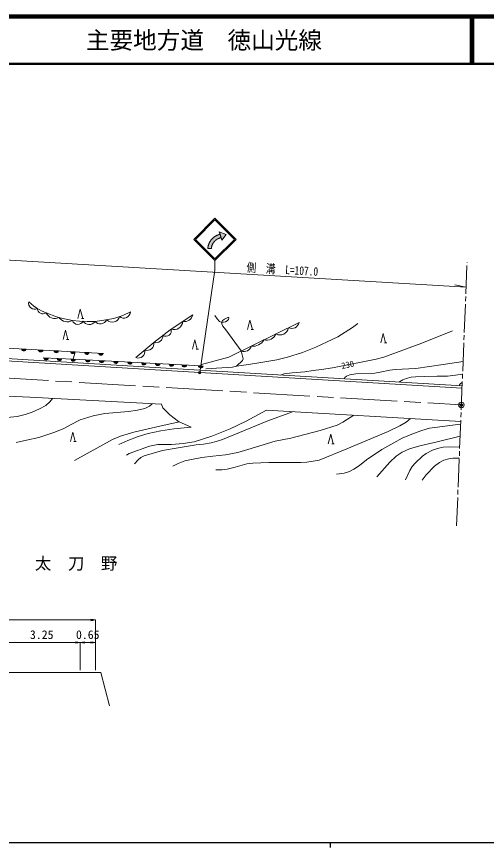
# Model space of a CAD drawing. Units: millimetres at full size, sheet at 1:1000, with parts at other scales. Extents: x 40000 to 680000, y 20000 to 380000.
# Drawn here: x 201547 to 301069, y 204000 to 380000 of the extents above; entities that cross this region are included whole.
import ezdxf
from ezdxf.enums import TextEntityAlignment as Align

# ---------------------------------------------------------------- set-up
doc = ezdxf.new("R2010")
doc.units = ezdxf.units.MM
doc.header["$LTSCALE"] = 1000
doc.header["$PDMODE"] = 32
doc.header["$PDSIZE"] = 500
doc.linetypes.add('CHAIN', pattern=[18.5, 12, -1.5, 3.5, -1.5])
doc.linetypes.add('DASHED', pattern=[7.5, 6, -1.5])
for name, color, linetype, lineweight in [('M-BGD', 7, 'Continuous', 13), ('M-BMK', 2, 'Continuous', 13), ('M-BMK-SRVR', 3, 'Continuous', 13), ('M-STR-HTXT', 7, 'Continuous', 13), ('M-STR-STRC', 7, 'Continuous', 13), ('M-TTL', 2, 'Continuous', 140), ('M-TTL-BAND', 7, 'Continuous', 25), ('M-TTL-LINE', 7, 'Continuous', 50)]:
    doc.layers.add(name, color=color, linetype=linetype, lineweight=lineweight)
for name, color, linetype in [('M-BMK-HTXT', 7, 'Continuous'), ('M-OTRS', 6, 'Continuous'), ('M-TTL-TXT', 7, 'Continuous')]:
    doc.layers.add(name, color=color, linetype=linetype)
doc.styles.add('ＭＳ ゴシック', font='')
doc.styles.get('ＭＳ ゴシック').set_extended_font_data('MS Gothic')

# ---------------------------------------------------------------- blocks, each defined once
blk = doc.blocks.new('open_arrow')
at = {"color": 0, "linetype": 'Continuous', "lineweight": -2}
blk.add_lwpolyline([(7.5, 1.25), (0, 0), (7.5, -1.25)], dxfattribs=at)

msp = doc.modelspace()

# ---------------------------------------------------------------- hatches: boundary and pattern name
at = {"layer": 'M-BGD'}
for points in [[(203595, 309546, -0.82183), (202606, 309601)], [(207143, 309351, -0.82183), (206154, 309405)], [(210452, 309168, -0.82183), (209463, 309223)], [(213937, 308976, -0.82183), (212948, 309031)], [(216923, 308811, -0.82183), (215934, 308866)], [(219917, 308646, -0.82183), (218927, 308701)], [(208301, 307635, -0.82183), (207311, 307681)], [(211157, 307505, -0.82183), (210167, 307550)], [(214040, 307370, -0.82183), (213051, 307421)], [(217134, 307211, -0.82183), (216144, 307262)], [(220070, 307060, -0.82183), (219081, 307111)], [(223068, 306906, -0.82183), (222078, 306957)], [(226021, 306754, -0.82183), (225031, 306805)], [(228986, 306601, -0.82183), (227996, 306652)], [(231937, 306450, -0.82183), (230948, 306501)], [(234842, 306300, -0.82183), (233852, 306351)], [(237583, 306159, -0.82183), (236593, 306210)], [(241037, 305981, -0.82183), (240047, 306032)]]:
    msp.add_hatch(color=256, dxfattribs=at).paths.add_polyline_path(points)
at = {"layer": 'M-STR-HTXT'}
msp.add_hatch(color=256, dxfattribs=at).paths.add_polyline_path([(240101, 304633, -1), (240593, 304546, -1)])
at = {"layer": 'M-STR-STRC'}
for points in [[(244869, 333167), (244825, 333158), (244781, 333148), (244737, 333138), (244693, 333126), (244650, 333114), (244607, 333101), (244564, 333088), (244521, 333073), (244478, 333058), (244436, 333042), (244394, 333025), (244352, 333008), (244311, 332990), (244270, 332971), (244229, 332951), (244189, 332931), (244149, 332910), (244110, 332889), (244070, 332866), (244032, 332843), (243993, 332820), (243955, 332795), (243918, 332770), (243880, 332745), (243844, 332718), (243808, 332691), (243772, 332664), (243737, 332636), (243702, 332607), (243668, 332577), (243634, 332547), (243601, 332517), (243568, 332486), (243536, 332454), (243505, 332422), (243474, 332389), (243443, 332355), (243413, 332321), (243384, 332287), (243356, 332252), (243328, 332217), (243300, 332181), (243273, 332145), (243247, 332108), (243222, 332070), (243197, 332033), (243173, 331995), (243149, 331956), (243127, 331917), (243105, 331878), (243083, 331838), (243062, 331798), (243042, 331758), (243023, 331717), (243005, 331676), (242987, 331634), (242970, 331592), (242953, 331550), (242937, 331508), (242922, 331466), (242908, 331423), (242895, 331380), (242882, 331336), (242870, 331293), (242859, 331249), (242849, 331205), (242839, 331161), (242830, 331117), (242822, 331072), (242815, 331028), (242808, 330983), (242802, 330939), (242797, 330894), (242793, 330849), (242793, 330845), (242050, 330846), (242052, 330884), (242057, 330942), (242063, 331000), (242070, 331058), (242078, 331115), (242087, 331173), (242097, 331230), (242108, 331287), (242120, 331344), (242133, 331400), (242147, 331457), (242162, 331513), (242178, 331569), (242194, 331624), (242212, 331679), (242231, 331734), (242251, 331789), (242271, 331843), (242293, 331897), (242316, 331951), (242339, 332004), (242364, 332056), (242389, 332109), (242415, 332160), (242442, 332212), (242470, 332263), (242499, 332313), (242529, 332363), (242560, 332412), (242591, 332461), (242624, 332509), (242657, 332557), (242691, 332604), (242726, 332650), (242761, 332696), (242798, 332741), (242835, 332786), (242873, 332830), (242912, 332873), (242951, 332916), (242991, 332957), (243032, 332999), (243074, 333039), (243116, 333079), (243160, 333118), (243203, 333156), (243248, 333193), (243293, 333230), (243338, 333266), (243385, 333301), (243432, 333335), (243479, 333368), (243527, 333401), (243576, 333433), (243625, 333464), (243675, 333494), (243725, 333523), (243776, 333551), (243827, 333578), (243878, 333605), (243931, 333631), (243983, 333655), (244036, 333679), (244090, 333702), (244143, 333724), (244198, 333745), (244252, 333764), (244307, 333784), (244362, 333802), (244418, 333819), (244473, 333835), (244529, 333850), (244586, 333864), (244642, 333877), (244476, 334397), (245946, 333833), (245035, 332648)], [(244642, 333877), (244586, 333864), (244529, 333850), (244473, 333835), (244418, 333819), (244362, 333802), (244307, 333784), (244252, 333764), (244198, 333745), (244143, 333724), (244090, 333702), (244036, 333679), (243983, 333655), (243931, 333631), (243878, 333605), (243827, 333578), (243776, 333551), (243725, 333523), (243675, 333494), (243625, 333464), (243576, 333433), (243527, 333401), (243479, 333368), (243432, 333335), (243385, 333301), (243338, 333266), (243293, 333230), (243248, 333193), (243203, 333156), (243160, 333118), (243116, 333079), (243074, 333039), (243032, 332999), (242991, 332957), (242951, 332916), (242912, 332873), (242873, 332830), (242835, 332786), (242798, 332741), (242761, 332696), (242726, 332650), (242691, 332604), (242657, 332557), (242624, 332509), (242591, 332461), (242560, 332412), (242529, 332363), (242499, 332313), (242470, 332263), (242442, 332212), (242415, 332160), (242389, 332109), (242364, 332056), (242339, 332004), (242316, 331951), (242293, 331897), (242271, 331843), (242251, 331789), (242231, 331734), (242212, 331679), (242194, 331624), (242178, 331569), (242162, 331513), (242147, 331457), (242133, 331400), (242120, 331344), (242108, 331287), (242097, 331230), (242087, 331173), (242078, 331115), (242070, 331058), (242063, 331000), (242057, 330942), (242052, 330884), (242050, 330846), (242793, 330845), (242797, 330894), (242802, 330939), (242808, 330983), (242815, 331028), (242822, 331072), (242830, 331117), (242839, 331161), (242849, 331205), (242859, 331249), (242870, 331293), (242882, 331336), (242895, 331380), (242908, 331423), (242922, 331466), (242937, 331508), (242953, 331550), (242970, 331592), (242987, 331634), (243005, 331676), (243023, 331717), (243042, 331758), (243062, 331798), (243083, 331838), (243105, 331878), (243127, 331917), (243149, 331956), (243173, 331995), (243197, 332033), (243222, 332070), (243247, 332108), (243273, 332145), (243300, 332181), (243328, 332217), (243356, 332252), (243384, 332287), (243413, 332321), (243443, 332355), (243474, 332389), (243505, 332422), (243536, 332454), (243568, 332486), (243601, 332517), (243634, 332547), (243668, 332577), (243702, 332607), (243737, 332636), (243772, 332664), (243808, 332691), (243844, 332718), (243880, 332745), (243918, 332770), (243955, 332795), (243993, 332820), (244032, 332843), (244070, 332866), (244110, 332889), (244149, 332910), (244189, 332931), (244229, 332951), (244270, 332971), (244311, 332990), (244352, 333008), (244394, 333025), (244436, 333042), (244478, 333058), (244521, 333073), (244564, 333088), (244607, 333101), (244650, 333114), (244693, 333126), (244737, 333138), (244781, 333148), (244825, 333158), (244869, 333167)]]:
    msp.add_hatch(color=256, dxfattribs=at).paths.add_polyline_path(points)

# ---------------------------------------------------------------- linework, layer by layer
at = {"layer": 'M-BGD'}
for p, q in [((215296, 316044), (215796, 316044)), ((251237, 313696), (251737, 313696)), ((212142, 311579), (212642, 311579)), ((279478, 310867), (279978, 310867)), ((203595, 309546), (202606, 309601)), ((207143, 309351), (206154, 309405)), ((210452, 309168), (209463, 309223)), ((213937, 308976), (212948, 309031)), ((213937, 308976), (213545, 307396)), ((216923, 308811), (215934, 308866)), ((219917, 308646), (218927, 308701)), ((239562, 309558), (240062, 309558)), ((208301, 307635), (207311, 307681)), ((211157, 307505), (210167, 307550)), ((214040, 307370), (213051, 307421)), ((217134, 307211), (216144, 307262)), ((220070, 307060), (219081, 307111)), ((223068, 306906), (222078, 306957)), ((226021, 306754), (225031, 306805)), ((228986, 306601), (227996, 306652)), ((231937, 306450), (230948, 306501)), ((234842, 306300), (233852, 306351)), ((240689, 306307), (240673, 306000)), ((237583, 306159), (236593, 306210)), ((241037, 305981), (240047, 306032)), ((213681, 289956), (214181, 289956)), ((268334, 289506), (268834, 289506))]:
    msp.add_line(p, q, dxfattribs=at)
for points in [[(189809, 320350), (191094, 319471), (191856, 318822), (193721, 316988), (197390, 312057), (198006, 310918), (198590, 309778), (200817, 309699), (219951, 308644)], [(204127, 319600), (205154, 318739), (205855, 318251), (206817, 317683), (207802, 317232), (209967, 316428), (211083, 316100), (213376, 315621), (214837, 315513), (216464, 315430), (218115, 315430), (219576, 315596), (222126, 316057), (224026, 316678), (225676, 317454)], [(214546, 316044), (215046, 318044), (215546, 316044)], [(238885, 316809), (234054, 313629), (230620, 310953), (226819, 307752)], [(261378, 315192), (246523, 307886), (240689, 306307)], [(243545, 316657), (244024, 315959), (244554, 315379), (244905, 315262), (245369, 315262), (245817, 315344), (246178, 315557), (246407, 315832), (246478, 316112), (246519, 316239), (246464, 316286), (246295, 316286), (245995, 316132), (245604, 315878), (245133, 315603), (244998, 315367), (244998, 314893), (245253, 314445), (245841, 313651)], [(250487, 313696), (250987, 315696), (251487, 313696)], [(211392, 311579), (211892, 313579), (212392, 311579)], [(273825, 314955), (272704, 314110), (269605, 312191), (267347, 311136), (264965, 309972), (262083, 308856), (258965, 307834), (256664, 307289), (253735, 306769), (250698, 306328), (248155, 305981)], [(293892, 313439), (287375, 310804), (279309, 307864), (277731, 307444), (268442, 305617), (266169, 305217), (264392, 305005), (262598, 304731), (259935, 304502), (258206, 304293), (257436, 304069)], [(238812, 309558), (239312, 311558), (239812, 309558)], [(278728, 310867), (279228, 312867), (279728, 310867)], [(188812, 308193), (188990, 308195), (206348, 307169), (230931, 305653), (295932, 301769)], [(186406, 307672), (188978, 307694), (206318, 306670), (230901, 305154), (295912, 301269)], [(207186, 307686), (213545, 307396), (240673, 306000)], [(296138, 306943), (291897, 306274), (286089, 305426), (281753, 305227), (280649, 305102), (278583, 304673), (277467, 304444), (276748, 304361), (273432, 304312), (272114, 304130), (271465, 303815), (271076, 303536), (270910, 303264)], [(296030, 304253), (294532, 304010), (292829, 303822), (290646, 303822), (288015, 303782), (286052, 303715), (285141, 303582), (284043, 303330), (283356, 303023), (282549, 302569)], [(295960, 302473), (295555, 302252), (295374, 302017), (295361, 301803)], [(183432, 300273), (185987, 300192), (204378, 299391), (232245, 297875)], [(209182, 299130), (208580, 298356), (207734, 297631), (206363, 296883), (204865, 296194), (203377, 295673), (201686, 295303), (199528, 295083), (197030, 295083), (194414, 295243), (186063, 296137), (183840, 296275), (181106, 296275), (176449, 295826), (172206, 295089), (166870, 293946), (158949, 291898), (150351, 289663), (149164, 289083), (147922, 288032), (146980, 286845), (146264, 285739), (145839, 284479)], [(230293, 297982), (229679, 297487), (228677, 296998), (227123, 296619), (225253, 296336), (220258, 295940), (217774, 295390), (215026, 294591), (212951, 293529), (211529, 292721), (209632, 291999), (206273, 290861), (203670, 290246), (201431, 289807)], [(223214, 289380), (225098, 290228), (227304, 291022), (229429, 291647), (232102, 292238), (234870, 292649), (238516, 292999), (235844, 294258), (233995, 295611), (232557, 297106), (232245, 297875)], [(295631, 294221), (254453, 296600), (250184, 294285), (246808, 292685), (242909, 291101), (239180, 289942), (236835, 289546), (234362, 289372), (232099, 289345), (231431, 289345), (229666, 289027), (225426, 287438), (224838, 287113)], [(259994, 296280), (254756, 294348), (245194, 290404), (243800, 289996), (242738, 289714), (241116, 289455), (239612, 289249), (235753, 288628), (232476, 288053), (230244, 287461), (228542, 286947), (227892, 286567), (227309, 286116), (226495, 285250)], [(213807, 285962), (221888, 290445), (223539, 291141), (226360, 291955), (232780, 293436), (236075, 294150)], [(234618, 284728), (235769, 285300), (237205, 285858), (238956, 286258), (240791, 286570), (243103, 286865), (245816, 287173), (248406, 287673), (250506, 288285), (256305, 290040), (259628, 290709), (265859, 292290), (269436, 293418), (270655, 294074), (272960, 295531)], [(284972, 294837), (284108, 294090), (282730, 293285), (280270, 292128), (271472, 288466), (265664, 286034), (264403, 285788), (263036, 285613), (261759, 285543), (254983, 285556), (251591, 285410), (250288, 285235), (247819, 284558), (246126, 284128), (244992, 284007), (243750, 284007)], [(269297, 283081), (270951, 283248), (272102, 283619), (273017, 284095), (274215, 284934), (275682, 286132), (278918, 288306), (281429, 289725), (283258, 290674), (285626, 291714), (287367, 292325), (288991, 292778), (290703, 293036), (293309, 293363), (295608, 293651)], [(212931, 289956), (213431, 291956), (213931, 289956)], [(267584, 289506), (268084, 291506), (268584, 289506)], [(295508, 291131), (290619, 289922), (286966, 289091), (284765, 288400), (283239, 287724), (281968, 286851), (280616, 285641), (277886, 282537)], [(283950, 281840), (284844, 283875), (285348, 284714), (286076, 285484), (287542, 286883), (288293, 287425), (289674, 288179), (290682, 288522), (291896, 288765), (293338, 288870), (295415, 288787)], [(295323, 286474), (293932, 286449), (293099, 286344), (292061, 286013), (291114, 285544), (290101, 284772), (288318, 282950), (287444, 281793)], [(178743, 241033), (182493, 241033), (198743, 241033), (214993, 241033), (218243, 241033), (219365, 241033), (221253, 233990)]]:
    msp.add_lwpolyline(points, dxfattribs=at)
at = {"layer": 'M-BGD', "linetype": 'DASHED'}
msp.add_lwpolyline([(245841, 313651), (249149, 309178), (249540, 307511), (249424, 307163), (248155, 305981), (247308, 305750), (241660, 305395)], dxfattribs=at)
at = {"layer": 'M-BGD'}
for centre, radius, start, end in [((205332, 319271), 1249, 164.71093, 300.06105), ((207119, 318172), 1162, 179.10505, 305.99506), ((209640, 318087), 2027, 204.95669, 295.89228), ((224265, 317539), 1413, 229.8825, 356.56719), ((237103, 317230), 1830, 259.99652, 346.71387), ((212307, 317524), 2182, 215.26489, 299.33013), ((214546, 316044), 1244, 199.85228, 332.60676), ((216895, 316195), 1440, 210.16218, 327.90624), ((219267, 316478), 1557, 222.30101, 333.89579), ((221836, 316828), 1563, 221.47879, 346.31186), ((234848, 315634), 1948, 252.7853, 353.92509), ((259849, 315485), 1556, 243.23735, 349.13837), ((233184, 313435), 1139, 237.48477, 17.25398), ((257339, 314383), 1832, 241.39934, 350.97638), ((231013, 312461), 1558, 255.35905, 0.49341), ((251680, 312764), 2580, 260.71514, 331.66059), ((254575, 313442), 2002, 251.84505, 340.53067), ((229183, 310731), 1454, 251.41644, 8.79464), ((249761, 310604), 1552, 246.78115, 345.59457), ((203106, 309671), 505, 188.01566, 345.67385), ((206654, 309475), 505, 188.01566, 345.67385), ((209963, 309293), 505, 188.01566, 345.67385), ((213448, 309101), 505, 188.01566, 345.67385), ((216434, 308936), 505, 188.01566, 345.67385), ((219427, 308771), 505, 188.01566, 345.67385), ((227293, 309118), 1445, 250.8474, 9.36368), ((207810, 307756), 505, 188.55558, 346.21377), ((210666, 307625), 505, 188.55558, 346.21377), ((213550, 307494), 505, 188.22587, 345.88406), ((216644, 307334), 505, 188.22587, 345.88406), ((219580, 307183), 505, 188.22587, 345.88406), ((222578, 307029), 505, 188.22587, 345.88406), ((225531, 306877), 505, 188.22587, 345.88406), ((228496, 306725), 505, 188.22587, 345.88406), ((231447, 306573), 505, 188.22587, 345.88406), ((234352, 306423), 505, 188.22587, 345.88406), ((237093, 306282), 505, 188.22587, 345.88406), ((240547, 306105), 505, 188.22587, 345.88406)]:
    msp.add_arc(centre, radius, start, end, dxfattribs=at)
at = {"layer": 'M-BMK'}
for p, q in [((296972, 327897), (296975, 327985)), ((296709, 321302), (296948, 327297)), ((296646, 319703), (296685, 320702)), ((296383, 313108), (296622, 319104)), ((296319, 311510), (296359, 312509)), ((296057, 304915), (296295, 310910)), ((295993, 303316), (296033, 304315)), ((295731, 296721), (295969, 302717)), ((295667, 295123), (295707, 296122)), ((295404, 288528), (295643, 294523)), ((295341, 286929), (295381, 287928)), ((295078, 280334), (295317, 286330)), ((294752, 272141), (294991, 278136)), ((295015, 278736), (295054, 279735))]:
    msp.add_line(p, q, dxfattribs=at)
at = {"layer": 'M-BMK', "linetype": 'CHAIN'}
msp.add_lwpolyline([(178809, 304514), (196309, 303596), (295771, 297730)], dxfattribs=at)
at = {"layer": 'M-BMK-SRVR'}
msp.add_circle((295771, 297730), 600, dxfattribs=at)
at = {"layer": 'M-OTRS'}
msp.add_point((295771, 297730), dxfattribs=at)
at = {"layer": 'M-STR-HTXT'}
for p, q in [((240347, 304590), (243570, 326299)), ((296765, 322715), (294359, 323199)), ((179243, 252181), (218243, 252181)), ((218243, 241533), (218243, 252182)), ((198743, 247414), (214993, 247414)), ((214993, 241533), (214993, 247415)), ((214993, 247414), (218243, 247414))]:
    msp.add_line(p, q, dxfattribs=at)
msp.add_lwpolyline([(189781, 328972), (197700, 328557), (296765, 322715)], dxfattribs=at)
msp.add_circle((240347, 304590), 250, dxfattribs=at)
at = {"layer": 'M-STR-STRC'}
for p, q in [((239070, 332799), (243570, 337299)), ((239423, 332799), (243570, 336946)), ((248070, 332799), (243570, 337299)), ((247716, 332799), (243570, 336946)), ((239070, 332799), (243570, 328299)), ((239423, 332799), (243570, 328652)), ((243570, 328299), (248070, 332799)), ((243570, 328652), (247716, 332799)), ((245035, 332648), (244476, 334397)), ((244476, 334397), (245946, 333833)), ((245946, 333833), (245035, 332648)), ((242050, 330846), (242793, 330845)), ((243570, 328299), (243570, 326299))]:
    msp.add_line(p, q, dxfattribs=at)
for points in [[(244642, 333877), (244869, 333167), (244869, 333167), (244825, 333158), (244781, 333148), (244737, 333138), (244693, 333126), (244650, 333114), (244607, 333101), (244564, 333088), (244521, 333073), (244478, 333058), (244436, 333042), (244394, 333025), (244352, 333008), (244311, 332990), (244270, 332971), (244229, 332951), (244189, 332931), (244149, 332910), (244110, 332889), (244070, 332866), (244032, 332843), (243993, 332820), (243955, 332795), (243918, 332770), (243880, 332745), (243844, 332718), (243808, 332691), (243772, 332664), (243737, 332636), (243702, 332607), (243668, 332577), (243634, 332547), (243601, 332517), (243568, 332486), (243536, 332454), (243505, 332422), (243474, 332389), (243443, 332355), (243413, 332321), (243384, 332287), (243356, 332252), (243328, 332217), (243300, 332181), (243273, 332145), (243247, 332108), (243222, 332070), (243197, 332033), (243173, 331995), (243149, 331956), (243127, 331917), (243105, 331878), (243083, 331838), (243062, 331798), (243042, 331758), (243023, 331717), (243005, 331676), (242987, 331634), (242970, 331592), (242953, 331550), (242937, 331508), (242922, 331466), (242908, 331423), (242895, 331380), (242882, 331336), (242870, 331293), (242859, 331249), (242849, 331205), (242839, 331161), (242830, 331117), (242822, 331072), (242815, 331028), (242808, 330983), (242802, 330939), (242797, 330894), (242793, 330849), (242793, 330845), (242793, 330845), (242050, 330846), (242050, 330846), (242052, 330884), (242057, 330942), (242063, 331000), (242070, 331058), (242078, 331115), (242087, 331173), (242097, 331230), (242108, 331287), (242120, 331344), (242133, 331400), (242147, 331457), (242162, 331513), (242178, 331569), (242194, 331624), (242212, 331679), (242231, 331734), (242251, 331789), (242271, 331843), (242293, 331897), (242316, 331951), (242339, 332004), (242364, 332056), (242389, 332109), (242415, 332160), (242442, 332212), (242470, 332263), (242499, 332313), (242529, 332363), (242560, 332412), (242591, 332461), (242624, 332509), (242657, 332557), (242691, 332604), (242726, 332650), (242761, 332696), (242798, 332741), (242835, 332786), (242873, 332830), (242912, 332873), (242951, 332916), (242991, 332957), (243032, 332999), (243074, 333039), (243116, 333079), (243160, 333118), (243203, 333156), (243248, 333193), (243293, 333230), (243338, 333266), (243385, 333301), (243432, 333335), (243479, 333368), (243527, 333401), (243576, 333433), (243625, 333464), (243675, 333494), (243725, 333523), (243776, 333551), (243827, 333578), (243878, 333605), (243931, 333631), (243983, 333655), (244036, 333679), (244090, 333702), (244143, 333724), (244198, 333745), (244252, 333764), (244307, 333784), (244362, 333802), (244418, 333819), (244473, 333835), (244529, 333850), (244586, 333864)], [(244476, 334397), (245946, 333833), (245035, 332648)], [(244476, 334397), (245946, 333833), (245035, 332648)], [(244642, 333877), (244476, 334397), (245946, 333833), (245035, 332648), (244869, 333167)]]:
    msp.add_lwpolyline(points, close=True, dxfattribs=at)
at = {"layer": 'M-TTL'}
msp.add_line((680000, 380000), (40000, 380000), dxfattribs=at)
at = {"layer": 'M-TTL-BAND'}
for p, q in [((40000, 205000), (579000, 205000)), ((268000, 205000), (268000, 204000))]:
    msp.add_line(p, q, dxfattribs=at)
at = {"layer": 'M-TTL-LINE'}
for p, q in [((297750, 380000), (297750, 370000)), ((298250, 380000), (298250, 370000)), ((40000, 370000), (680000, 370000))]:
    msp.add_line(p, q, dxfattribs=at)

# ---------------------------------------------------------------- block references
at = {"layer": 'M-STR-HTXT', "xscale": 133, "yscale": 133, "rotation": 180}
for p in [(218243, 252181), (214993, 247414), (218243, 247414)]:
    msp.add_blockref('open_arrow', p, dxfattribs=at)
at = {"layer": 'M-STR-HTXT', "xscale": 133, "yscale": 133}
msp.add_blockref('open_arrow', (214993, 247414), dxfattribs=at)

# ---------------------------------------------------------------- texts
at = {"layer": 'M-BGD', "style": 'ＭＳ ゴシック'}
msp.add_text('230', height=1320, rotation=11.122, dxfattribs=at).set_placement((271685, 306255), align=Align.MIDDLE_CENTER)
at = {"layer": 'M-BMK-HTXT', "style": 'ＭＳ ゴシック'}
msp.add_text('太\u3000刀\u3000野', height=2566, dxfattribs=at).set_placement((214159, 264153), align=Align.MIDDLE_CENTER)
at = {"layer": 'M-STR-HTXT', "style": 'ＭＳ ゴシック', "width": 0.8}
msp.add_text('側\u3000溝\u3000L=107.0', height=1833, rotation=356.625, dxfattribs=at).set_placement((257755, 324964), align=Align.BOTTOM_CENTER)
at = {"layer": 'M-STR-HTXT', "style": 'ＭＳ ゴシック'}
for s, p in [('3.25', (206868, 247602)), ('0.65', (216618, 247602))]:
    msp.add_text(s, height=1833, dxfattribs=at).set_placement(p, align=Align.BOTTOM_CENTER)
at = {"layer": 'M-TTL-TXT', "style": 'ＭＳ ゴシック'}
msp.add_text('主要地方道\u3000徳山光線', height=3666, dxfattribs=at).set_placement((216234, 375000), align=Align.MIDDLE_LEFT)

doc.saveas('drawing.dxf')
